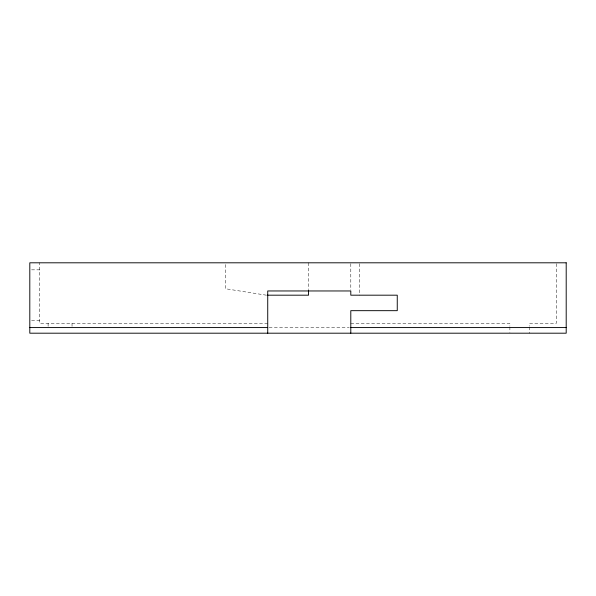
<?xml version="1.0" encoding="UTF-8"?>
<svg xmlns="http://www.w3.org/2000/svg" width="596" height="596" viewBox="0 0 596 596"><rect width="100%" height="100%" fill="white"/><g stroke="black" fill="none" stroke-linecap="round" stroke-linejoin="round"><path stroke-width="0.45" stroke-dasharray="2.98 2.23" d="M31.595 269.839L39.656 269.839M31.595 320.529L39.656 320.529M267.731 323.345L39.656 323.345L39.656 262.806M350.798 323.345L509.885 323.345L509.885 326.027M269.131 327.569L349.219 327.569M266.323 295.184L225.497 288.74L225.497 263.73M556.344 263.723L556.344 323.345L529.598 323.345L529.598 326.027M529.598 326.928L529.598 333.194M509.885 326.928L509.885 332.389M359.239 263.73L359.239 295.184M350.798 263.715L350.798 290.051M308.557 262.806L308.557 289.634M72.034 323.345L72.034 327.569M48.105 323.345L48.105 326.72"/><path stroke-width="0.89" d="M267.239 295.184L308.557 295.184L308.557 290.557M29.8 327.569L267.731 327.569M350.798 327.569L566.2 327.569M350.798 333.194L350.798 310.672L397.256 310.672L397.256 295.184L350.798 295.184L350.798 290.96L267.731 290.96L267.731 333.194M566.2 262.806L29.8 262.806L29.8 333.194L566.2 333.194L566.2 262.806"/></g></svg>
